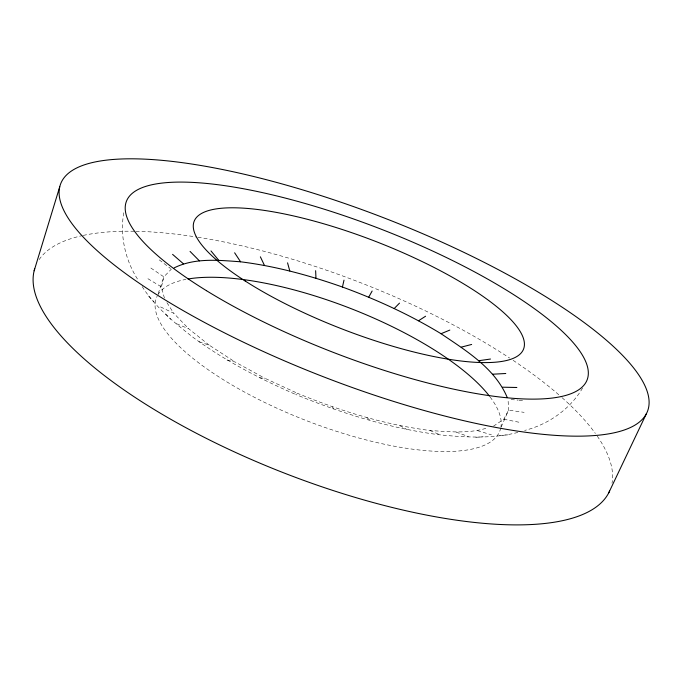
<?xml version="1.0" encoding="UTF-8"?>
<svg xmlns="http://www.w3.org/2000/svg" width="683" height="683" viewBox="0 0 683 683"><rect width="100%" height="100%" fill="white"/><g stroke="black" fill="none" stroke-linecap="round" stroke-linejoin="round"><path stroke-width="0.51" stroke-dasharray="3.42 2.56" d="M164.398 298.112L161.461 286.911L163.843 276.854L171.348 269.128M123.802 212.737C119.627 235.814 125.45 260.949 138.384 280.457M501.143 427.063L508.587 410.142L508.05 399.307M493.416 426.209L503.781 419.251L508.587 410.142L524.134 412.353M582.565 388.055C570.271 409.108 548.21 424.536 524.638 430.435M142.158 286.553C155.323 307.273 174.822 323.119 193.989 338.051C225.416 360.948 260.069 378.937 295.654 394.433L297.848 393.476C340.228 410.91 384.375 424.655 429.949 430.495C449.03 431.716 468.914 433.961 487.423 427.857M517.842 432.441C492.528 438.887 465.866 437.41 440.091 434.866C390.258 428.548 341.995 413.497 295.654 394.433M499.623 435.472L507.828 434.875M475.795 437.308L483.223 436.77M511.072 399.564L518.124 400.161M519.131 400.247L523.161 400.588M259.642 377.819L264.953 378.305L297.848 393.476M503.781 419.251L519.328 422.29M226.961 359.967L235.046 361.981L264.953 378.305M477.443 430.614L491.419 434.823M198.966 341.679L209.322 345.231L235.046 361.981M456.116 432.117L468.453 436.557M176.641 323.776L188.687 328.762L209.322 345.231M429.949 430.495L440.091 434.866M160.59 306.949L173.721 313.215L188.687 328.762M399.794 425.654L407.239 429.633M147.921 278.707L161.461 286.911M150.849 268.026L163.843 276.854L157.594 295.363A184.154 60.283 21.2 0 1 185.947 279.373M366.788 417.663L371.168 420.916M159.284 259.899L170.545 268.513M148.467 295.961L154.11 301.92M165.653 314.018L170.741 319.396M166.925 302.646L173.721 313.215M332.297 406.786L333.406 409.023M39.127 259.625A308.238 102.535 21.2 0 1 82.139 235.652M83.224 235.413A308.238 102.535 21.2 0 1 134.841 231.255M135.926 231.281A308.238 102.535 21.2 0 1 196.875 237.078M197.908 237.24A308.238 102.535 21.2 0 1 509.646 358.046M513.121 360.342A308.238 102.535 21.2 0 1 561.289 396.968M562.092 397.694A308.238 102.535 21.2 0 1 595.354 433.423M597.275 436.147A308.238 102.535 21.2 0 1 612.002 483.205M500.733 428.002A184.154 60.283 21.2 0 1 308.306 421.36A184.154 60.283 21.2 0 1 157.15 296.217M490.087 396.96A184.154 60.283 21.2 0 1 500.912 427.054"/><path stroke-width="1.02" d="M507.204 397.446C494.97 368.274 466.19 350.746 441.039 333.714C409.885 314.803 376.649 299.547 342.448 287.031L343.993 280.15M34.15 270.767L59.737 186.783M608.732 492.836L646.408 413.685A314.701 85.016 21.2 0 0 242.388 173.823A314.701 85.016 21.2 0 0 173.491 304.959A314.701 85.016 21.2 0 0 646.408 413.685M368.709 297.19L372.133 291.035M394.245 308.503L399.504 303.132M418.525 320.754L425.577 316.229M174.131 267.898C194.587 257.645 218.509 260.189 240.57 261.794C275.394 266.131 309.399 275.386 342.448 287.031M441.039 333.714L449.815 330.094M461.247 347.143L471.646 344.454M478.604 360.744L490.505 359.036M492.554 374.216L505.779 373.507M502.551 387.193L516.86 387.492M172.586 254.366L183.411 263.8M190.053 251.412L199.402 260.855M210.97 250.926L218.671 260.223M234.628 252.787L240.57 261.794M260.368 256.817L264.475 265.431M287.56 262.844L289.797 270.963M315.631 270.69L315.973 278.229M609.62 490.992A308.238 102.535 21.2 0 1 286.809 474.045A308.238 102.535 21.2 0 1 34.705 268.786M188.013 278.997A184.154 60.283 21.2 0 1 350.259 308.323A184.154 60.283 21.2 0 1 489.446 396.123M245.171 280.995A176.641 46.871 21.2 0 0 519.934 354.229A176.641 46.871 21.2 0 0 311.482 220.37A176.641 46.871 21.2 0 0 245.171 280.995M206.411 290.651A247.05 66.08 21.2 0 0 584.46 384.563A247.05 66.08 21.2 0 0 279.432 196.602A247.05 66.08 21.2 0 0 206.411 290.651"/></g></svg>
